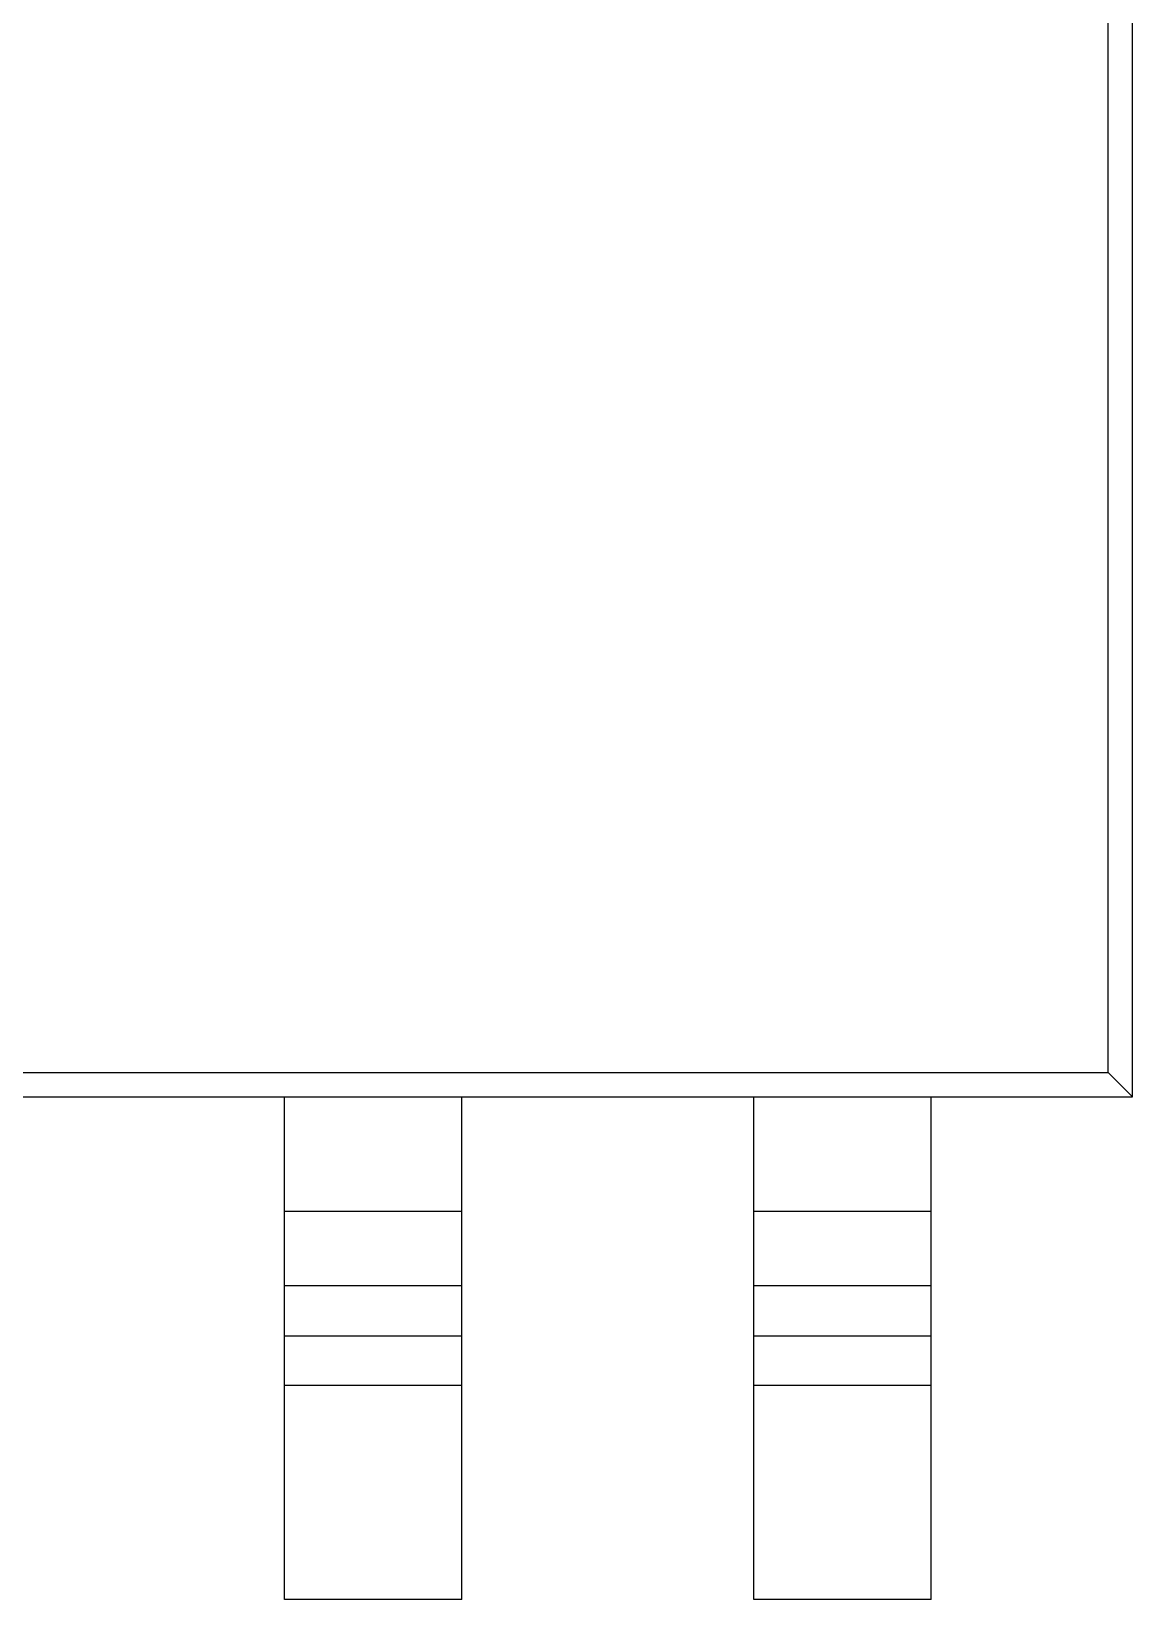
# Model space of a CAD drawing. Header units: millimetres. Extents: x -1 to 131, y 28 to 94.
# Drawn here: x 106.864 to 109.843, y 50.463 to 54.705 of the extents above; entities that cross this region are included whole.
import ezdxf

# ---------------------------------------------------------------- set-up
doc = ezdxf.new("R2010")
doc.units = ezdxf.units.MM
doc.header["$LTSCALE"] = 1.21
doc.header["$MEASUREMENT"] = 0
doc.layers.get('0').update_dxf_attribs({"linetype": 'CONTINUOUS'})

msp = doc.modelspace()

# ---------------------------------------------------------------- linework, layer by layer
at = {"color": 7, "linetype": 'Continuous'}
for p, q in [((109.8431, 51.8234), (109.8431, 57.2034)), ((109.7769, 51.8895), (109.7769, 57.1372)), ((104.5292, 51.8895), (109.7769, 51.8895)), ((109.7769, 51.8895), (109.8431, 51.8234)), ((104.4631, 51.8234), (109.8431, 51.8234)), ((107.5481, 50.4634), (107.5481, 51.8233)), ((108.0281, 50.4634), (108.0281, 51.8233)), ((108.8181, 50.4634), (108.8181, 51.8233)), ((109.2981, 50.4634), (109.2981, 51.8234)), ((108.0281, 51.5133), (107.5481, 51.5133)), ((109.2981, 51.5133), (108.8181, 51.5133)), ((107.5481, 51.3133), (108.0281, 51.3133)), ((108.8181, 51.3133), (109.2981, 51.3133)), ((107.5481, 51.1766), (108.0281, 51.1766)), ((108.8181, 51.1766), (109.2981, 51.1766)), ((108.0281, 51.0425), (107.5481, 51.0425)), ((109.2981, 51.0425), (108.8181, 51.0425)), ((108.0281, 50.4634), (107.5481, 50.4634)), ((109.2981, 50.4634), (108.8181, 50.4634))]:
    msp.add_line(p, q, dxfattribs=at)

doc.saveas('drawing.dxf')
